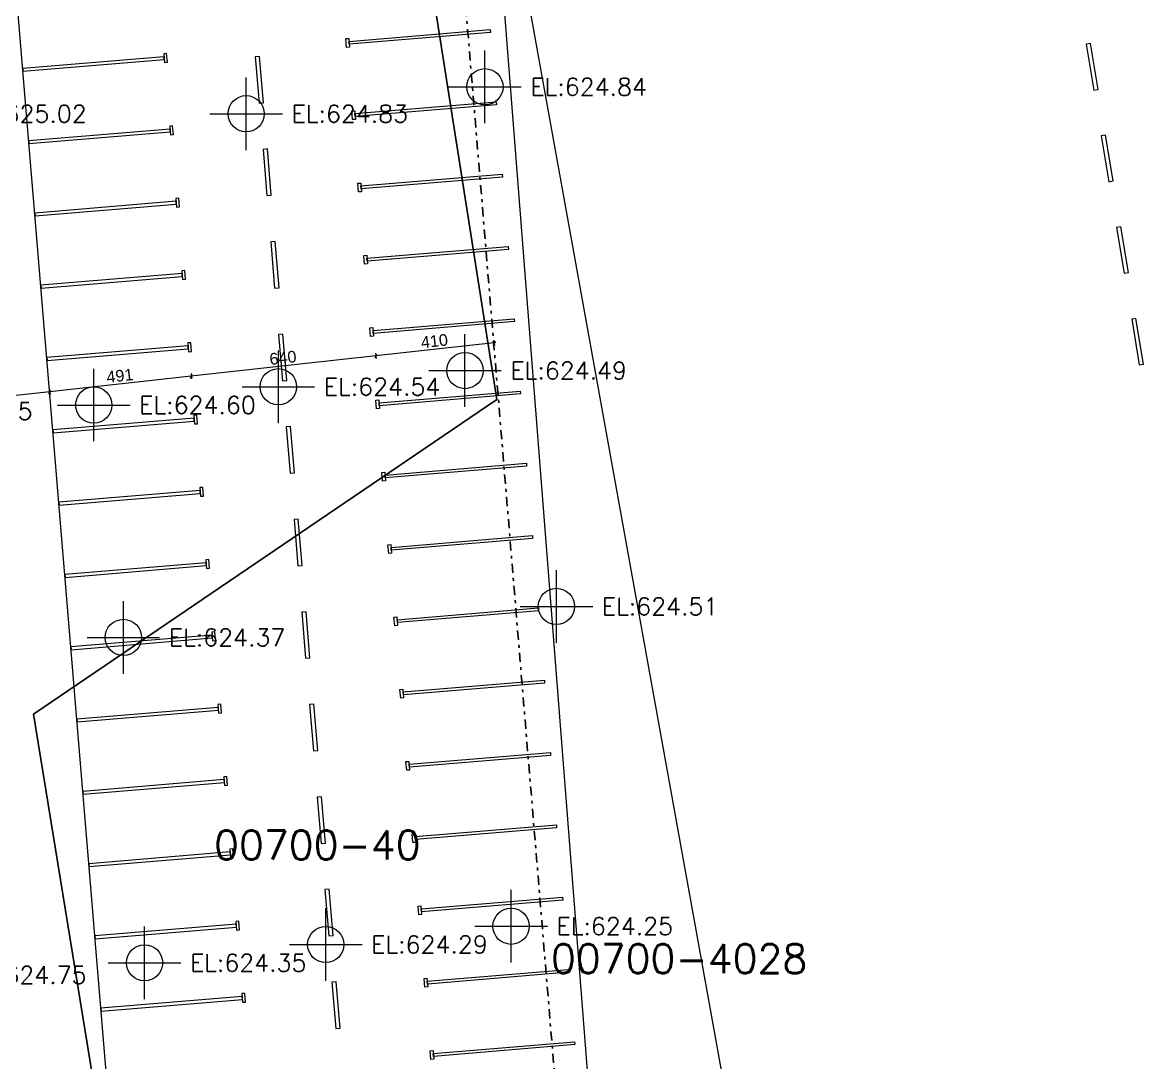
# Model space of a CAD drawing. Header units: metres. Extents: x 7516628 to 7516777, y 4692096 to 4692450.
# Drawn here: x 7516728.5 to 7516767.12, y 4692288.59 to 4692324.44 of the extents above; entities that cross this region are included whole.
import ezdxf

# ---------------------------------------------------------------- set-up
doc = ezdxf.new("R2010")
doc.units = ezdxf.units.M
doc.linetypes.add('Dot & Dashed', pattern=[670.277762, 317.5, -176.388889, 0, -176.388874])
for name, color, linetype, lineweight in [('dtm label', 1, 'Continuous', 0), ('New_Dimensioning - General', 7, 'Continuous', 0), ('New_Dimensioning - General_Pen_No__1', 7, 'Continuous', 0), ('New_Dimensioning - General_Pen_No__142', 8, 'Continuous', 0), ('New_Dimensioning - General_Pen_No__161', 251, 'Continuous', 0), ('New_Drawing & Figure_Pen_No__58', 12, 'Continuous', 0), ('New_Structural - Bearing', 7, 'Continuous', 0), ('New_Structural - Bearing_Pen_No__1', 7, 'Continuous', 0), ('New_Structural - Bearing_Pen_No__184', 254, 'Continuous', 0), ('niveleta lartesite', 5, 'Continuous', 0), ('nr parcela', 7, 'Continuous', 0), ('Parcela Baze', 7, 'Continuous', 0), ('projekt', 7, 'Continuous', 0)]:
    doc.layers.add(name, color=color, linetype=linetype, lineweight=lineweight)
doc.styles.add('GENERATED_STYLE_1', font='arial.ttf')
doc.styles.get("Standard").update_dxf_attribs({"font": 'simplex.shx'})
doc.dimstyles.new('GENERATED_STYLE__1', dxfattribs={"dimtxt": 400, "dimasz": 95, "dimexe": 0.18, "dimexo": 100000, "dimgap": 0, "dimtad": 1, "dimdec": 0, "dimlfac": 0.1, "dimzin": 0, "dimdsep": 46, "dimtxsty": 'GENERATED_STYLE_1', "dimblk": 'ARROWHEAD_2', "dimblk1": 'ARROWHEAD_2', "dimblk2": 'ARROWHEAD_2', "dimcen": 0.09, "dimclrd": 251, "dimclre": 251, "dimclrt": 7, "dimadec": 0, "dimazin": 0, "dimtfac": 1, "dimtdec": 4, "dimtmove": 0, "dimatfit": 3, "dimfxl": 1, "dimtolj": 1, "dimtzin": 0, "dimarcsym": 0})

# ---------------------------------------------------------------- blocks, each defined once
blk = doc.blocks.new('Slab_35', base_point=(-22076, 78576))
at = {"layer": 'New_Structural - Bearing_Pen_No__184', "color": 254, "linetype": 'Continuous', "lineweight": 0, "flags": 128}
blk.add_lwpolyline([(-22076, 78576), (-46304, 74555), (-45595, 72138), (-25760, 75431), (-17612, 45683), (-7877, 10142), (-11542, 9138), (-8829, -768), (-6017, -26230), (-4312, -41660), (379, -96771), (-19549, -98468), (-19555, -98392), (-19753, -98424), (-19722, -98794), (405, -97073), (412, -97157), (8023, -96506), (0, 0), (-2953, 11491), (-19643, 76446), (-19812, 77101, 0.388951)], format="xyb", close=True, dxfattribs=at)
blk = doc.blocks.new('Slab_74', base_point=(3362, -40443))
at = {"layer": 'New_Structural - Bearing_Pen_No__1', "color": 7, "linetype": 'Continuous', "lineweight": 13, "flags": 128}
blk.add_lwpolyline([(3362, -40443), (8228, -40039), (8219, -39939), (3354, -40343)], close=True, dxfattribs=at)
blk = doc.blocks.new('Slab_75', base_point=(8211, -39839))
at = {"layer": 'New_Structural - Bearing_Pen_No__1', "color": 7, "linetype": 'Continuous', "lineweight": 13, "flags": 128}
blk.add_lwpolyline([(8211, -39839), (8236, -40138), (8336, -40130), (8311, -39831)], close=True, dxfattribs=at)
blk = doc.blocks.new('Slab_76', base_point=(3156, -37952))
at = {"layer": 'New_Structural - Bearing_Pen_No__1', "color": 7, "linetype": 'Continuous', "lineweight": 13, "flags": 128}
blk.add_lwpolyline([(3156, -37952), (8022, -37547), (8013, -37447), (3148, -37852)], close=True, dxfattribs=at)
blk = doc.blocks.new('Slab_77', base_point=(8005, -37348))
at = {"layer": 'New_Structural - Bearing_Pen_No__1', "color": 7, "linetype": 'Continuous', "lineweight": 13, "flags": 128}
blk.add_lwpolyline([(8005, -37348), (8030, -37647), (8130, -37638), (8105, -37339)], close=True, dxfattribs=at)
blk = doc.blocks.new('Slab_78', base_point=(2949, -35460))
at = {"layer": 'New_Structural - Bearing_Pen_No__1', "color": 7, "linetype": 'Continuous', "lineweight": 13, "flags": 128}
blk.add_lwpolyline([(2949, -35460), (7814, -35056), (7806, -34956), (2940, -35360)], close=True, dxfattribs=at)
blk = doc.blocks.new('Slab_79', base_point=(7798, -34856))
at = {"layer": 'New_Structural - Bearing_Pen_No__1', "color": 7, "linetype": 'Continuous', "lineweight": 13, "flags": 128}
blk.add_lwpolyline([(7798, -34856), (7823, -35155), (7922, -35147), (7898, -34848)], close=True, dxfattribs=at)
blk = doc.blocks.new('Slab_80', base_point=(2742, -32969))
at = {"layer": 'New_Structural - Bearing_Pen_No__1', "color": 7, "linetype": 'Continuous', "lineweight": 13, "flags": 128}
blk.add_lwpolyline([(2742, -32969), (7607, -32564), (7599, -32465), (2733, -32869)], close=True, dxfattribs=at)
blk = doc.blocks.new('Slab_81', base_point=(7591, -32365))
at = {"layer": 'New_Structural - Bearing_Pen_No__1', "color": 7, "linetype": 'Continuous', "lineweight": 13, "flags": 128}
blk.add_lwpolyline([(7591, -32365), (7616, -32664), (7715, -32656), (7690, -32357)], close=True, dxfattribs=at)
blk = doc.blocks.new('Slab_82', base_point=(2535, -30477))
at = {"layer": 'New_Structural - Bearing_Pen_No__1', "color": 7, "linetype": 'Continuous', "lineweight": 13, "flags": 128}
blk.add_lwpolyline([(2535, -30477), (7400, -30073), (7392, -29973), (2526, -30378)], close=True, dxfattribs=at)
blk = doc.blocks.new('Slab_83', base_point=(7384, -29873))
at = {"layer": 'New_Structural - Bearing_Pen_No__1', "color": 7, "linetype": 'Continuous', "lineweight": 13, "flags": 128}
blk.add_lwpolyline([(7384, -29873), (7409, -30172), (7508, -30164), (7483, -29865)], close=True, dxfattribs=at)
blk = doc.blocks.new('Slab_84', base_point=(2327, -27986))
at = {"layer": 'New_Structural - Bearing_Pen_No__1', "color": 7, "linetype": 'Continuous', "lineweight": 13, "flags": 128}
blk.add_lwpolyline([(2327, -27986), (7192, -27581), (7184, -27482), (2318, -27886)], close=True, dxfattribs=at)
blk = doc.blocks.new('Slab_85', base_point=(7176, -27382))
at = {"layer": 'New_Structural - Bearing_Pen_No__1', "color": 7, "linetype": 'Continuous', "lineweight": 13, "flags": 128}
blk.add_lwpolyline([(7176, -27382), (7200, -27681), (7300, -27673), (7275, -27374)], close=True, dxfattribs=at)
blk = doc.blocks.new('Slab_86', base_point=(2119, -25495))
at = {"layer": 'New_Structural - Bearing_Pen_No__1', "color": 7, "linetype": 'Continuous', "lineweight": 13, "flags": 128}
blk.add_lwpolyline([(2119, -25495), (6985, -25090), (6977, -24990), (2111, -25395)], close=True, dxfattribs=at)
blk = doc.blocks.new('Slab_87', base_point=(6969, -24891))
at = {"layer": 'New_Structural - Bearing_Pen_No__1', "color": 7, "linetype": 'Continuous', "lineweight": 13, "flags": 128}
blk.add_lwpolyline([(6969, -24891), (6993, -25190), (7093, -25181), (7068, -24882)], close=True, dxfattribs=at)
blk = doc.blocks.new('Slab_88', base_point=(1912, -23003))
at = {"layer": 'New_Structural - Bearing_Pen_No__1', "color": 7, "linetype": 'Continuous', "lineweight": 13, "flags": 128}
blk.add_lwpolyline([(1912, -23003), (6778, -22599), (6770, -22499), (1904, -22904)], close=True, dxfattribs=at)
blk = doc.blocks.new('Slab_89', base_point=(6761, -22399))
at = {"layer": 'New_Structural - Bearing_Pen_No__1', "color": 7, "linetype": 'Continuous', "lineweight": 13, "flags": 128}
blk.add_lwpolyline([(6761, -22399), (6786, -22698), (6886, -22690), (6861, -22391)], close=True, dxfattribs=at)
blk = doc.blocks.new('Slab_90', base_point=(1705, -20512))
at = {"layer": 'New_Structural - Bearing_Pen_No__1', "color": 7, "linetype": 'Continuous', "lineweight": 13, "flags": 128}
blk.add_lwpolyline([(1705, -20512), (6571, -20107), (6563, -20008), (1697, -20412)], close=True, dxfattribs=at)
blk = doc.blocks.new('Slab_91', base_point=(6554, -19908))
at = {"layer": 'New_Structural - Bearing_Pen_No__1', "color": 7, "linetype": 'Continuous', "lineweight": 13, "flags": 128}
blk.add_lwpolyline([(6554, -19908), (6579, -20207), (6679, -20199), (6654, -19900)], close=True, dxfattribs=at)
blk = doc.blocks.new('Slab_92', base_point=(1499, -18020))
at = {"layer": 'New_Structural - Bearing_Pen_No__1', "color": 7, "linetype": 'Continuous', "lineweight": 13, "flags": 128}
blk.add_lwpolyline([(1499, -18020), (6365, -17616), (6356, -17516), (1491, -17921)], close=True, dxfattribs=at)
blk = doc.blocks.new('Slab_93', base_point=(6348, -17416))
at = {"layer": 'New_Structural - Bearing_Pen_No__1', "color": 7, "linetype": 'Continuous', "lineweight": 13, "flags": 128}
blk.add_lwpolyline([(6348, -17416), (6373, -17715), (6473, -17707), (6448, -17408)], close=True, dxfattribs=at)
blk = doc.blocks.new('Slab_94', base_point=(1292, -15529))
at = {"layer": 'New_Structural - Bearing_Pen_No__1', "color": 7, "linetype": 'Continuous', "lineweight": 13, "flags": 128}
blk.add_lwpolyline([(1292, -15529), (6158, -15124), (6149, -15025), (1284, -15429)], close=True, dxfattribs=at)
blk = doc.blocks.new('Slab_95', base_point=(6141, -14925))
at = {"layer": 'New_Structural - Bearing_Pen_No__1', "color": 7, "linetype": 'Continuous', "lineweight": 13, "flags": 128}
blk.add_lwpolyline([(6141, -14925), (6166, -15224), (6265, -15216), (6241, -14917)], close=True, dxfattribs=at)
blk = doc.blocks.new('Slab_96', base_point=(1085, -13037))
at = {"layer": 'New_Structural - Bearing_Pen_No__1', "color": 7, "linetype": 'Continuous', "lineweight": 13, "flags": 128}
blk.add_lwpolyline([(1085, -13037), (5950, -12633), (5942, -12533), (1076, -12938)], close=True, dxfattribs=at)
blk = doc.blocks.new('Slab_97', base_point=(5934, -12434))
at = {"layer": 'New_Structural - Bearing_Pen_No__1', "color": 7, "linetype": 'Continuous', "lineweight": 13, "flags": 128}
blk.add_lwpolyline([(5934, -12434), (5959, -12733), (6058, -12724), (6034, -12425)], close=True, dxfattribs=at)
blk = doc.blocks.new('Slab_98', base_point=(878, -10546))
at = {"layer": 'New_Structural - Bearing_Pen_No__1', "color": 7, "linetype": 'Continuous', "lineweight": 13, "flags": 128}
blk.add_lwpolyline([(878, -10546), (5743, -10142), (5735, -10042), (869, -10446)], close=True, dxfattribs=at)
blk = doc.blocks.new('Slab_99', base_point=(5727, -9942))
at = {"layer": 'New_Structural - Bearing_Pen_No__1', "color": 7, "linetype": 'Continuous', "lineweight": 13, "flags": 128}
blk.add_lwpolyline([(5727, -9942), (5752, -10241), (5851, -10233), (5826, -9934)], close=True, dxfattribs=at)
blk = doc.blocks.new('Slab_100', base_point=(671, -8055))
at = {"layer": 'New_Structural - Bearing_Pen_No__1', "color": 7, "linetype": 'Continuous', "lineweight": 13, "flags": 128}
blk.add_lwpolyline([(671, -8055), (5536, -7650), (5528, -7551), (662, -7955)], close=True, dxfattribs=at)
blk = doc.blocks.new('Slab_101', base_point=(5520, -7451))
at = {"layer": 'New_Structural - Bearing_Pen_No__1', "color": 7, "linetype": 'Continuous', "lineweight": 13, "flags": 128}
blk.add_lwpolyline([(5520, -7451), (5544, -7750), (5644, -7742), (5619, -7443)], close=True, dxfattribs=at)
blk = doc.blocks.new('Slab_142', base_point=(19675, -41595))
at = {"layer": 'New_Structural - Bearing_Pen_No__1', "color": 7, "linetype": 'Continuous', "lineweight": 13, "flags": 128}
blk.add_lwpolyline([(19675, -41595), (14810, -42000), (14801, -41900), (19667, -41495)], close=True, dxfattribs=at)
blk = doc.blocks.new('Slab_143', base_point=(14793, -41800))
at = {"layer": 'New_Structural - Bearing_Pen_No__1', "color": 7, "linetype": 'Continuous', "lineweight": 13, "flags": 128}
blk.add_lwpolyline([(14793, -41800), (14818, -42099), (14718, -42108), (14694, -41809)], close=True, dxfattribs=at)
blk = doc.blocks.new('Slab_144', base_point=(19468, -39103))
at = {"layer": 'New_Structural - Bearing_Pen_No__1', "color": 7, "linetype": 'Continuous', "lineweight": 13, "flags": 128}
blk.add_lwpolyline([(19468, -39103), (14602, -39508), (14594, -39409), (19460, -39004)], close=True, dxfattribs=at)
blk = doc.blocks.new('Slab_145', base_point=(14586, -39309))
at = {"layer": 'New_Structural - Bearing_Pen_No__1', "color": 7, "linetype": 'Continuous', "lineweight": 13, "flags": 128}
blk.add_lwpolyline([(14586, -39309), (14611, -39608), (14511, -39616), (14486, -39317)], close=True, dxfattribs=at)
blk = doc.blocks.new('Slab_146', base_point=(19260, -36612))
at = {"layer": 'New_Structural - Bearing_Pen_No__1', "color": 7, "linetype": 'Continuous', "lineweight": 13, "flags": 128}
blk.add_lwpolyline([(19260, -36612), (14394, -37017), (14386, -36917), (19251, -36512)], close=True, dxfattribs=at)
blk = doc.blocks.new('Slab_147', base_point=(14378, -36818))
at = {"layer": 'New_Structural - Bearing_Pen_No__1', "color": 7, "linetype": 'Continuous', "lineweight": 13, "flags": 128}
blk.add_lwpolyline([(14378, -36818), (14402, -37117), (14303, -37125), (14278, -36826)], close=True, dxfattribs=at)
blk = doc.blocks.new('Slab_148', base_point=(19052, -34121))
at = {"layer": 'New_Structural - Bearing_Pen_No__1', "color": 7, "linetype": 'Continuous', "lineweight": 13, "flags": 128}
blk.add_lwpolyline([(19052, -34121), (14187, -34526), (14178, -34426), (19044, -34021)], close=True, dxfattribs=at)
blk = doc.blocks.new('Slab_149', base_point=(14170, -34326))
at = {"layer": 'New_Structural - Bearing_Pen_No__1', "color": 7, "linetype": 'Continuous', "lineweight": 13, "flags": 128}
blk.add_lwpolyline([(14170, -34326), (14195, -34625), (14095, -34633), (14070, -34335)], close=True, dxfattribs=at)
blk = doc.blocks.new('Slab_150', base_point=(18845, -31629))
at = {"layer": 'New_Structural - Bearing_Pen_No__1', "color": 7, "linetype": 'Continuous', "lineweight": 13, "flags": 128}
blk.add_lwpolyline([(18845, -31629), (13979, -32034), (13971, -31934), (18837, -31529)], close=True, dxfattribs=at)
blk = doc.blocks.new('Slab_151', base_point=(13963, -31835))
at = {"layer": 'New_Structural - Bearing_Pen_No__1', "color": 7, "linetype": 'Continuous', "lineweight": 13, "flags": 128}
blk.add_lwpolyline([(13963, -31835), (13988, -32134), (13888, -32142), (13863, -31843)], close=True, dxfattribs=at)
blk = doc.blocks.new('Slab_152', base_point=(18638, -29138))
at = {"layer": 'New_Structural - Bearing_Pen_No__1', "color": 7, "linetype": 'Continuous', "lineweight": 13, "flags": 128}
blk.add_lwpolyline([(18638, -29138), (13772, -29543), (13764, -29443), (18629, -29038)], close=True, dxfattribs=at)
blk = doc.blocks.new('Slab_153', base_point=(13755, -29343))
at = {"layer": 'New_Structural - Bearing_Pen_No__1', "color": 7, "linetype": 'Continuous', "lineweight": 13, "flags": 128}
blk.add_lwpolyline([(13755, -29343), (13780, -29642), (13681, -29651), (13656, -29352)], close=True, dxfattribs=at)
blk = doc.blocks.new('Slab_154', base_point=(18431, -26646))
at = {"layer": 'New_Structural - Bearing_Pen_No__1', "color": 7, "linetype": 'Continuous', "lineweight": 13, "flags": 128}
blk.add_lwpolyline([(18431, -26646), (13565, -27051), (13557, -26952), (18423, -26547)], close=True, dxfattribs=at)
blk = doc.blocks.new('Slab_155', base_point=(13549, -26852))
at = {"layer": 'New_Structural - Bearing_Pen_No__1', "color": 7, "linetype": 'Continuous', "lineweight": 13, "flags": 128}
blk.add_lwpolyline([(13549, -26852), (13574, -27151), (13474, -27159), (13449, -26860)], close=True, dxfattribs=at)
blk = doc.blocks.new('Slab_156', base_point=(18224, -24155))
at = {"layer": 'New_Structural - Bearing_Pen_No__1', "color": 7, "linetype": 'Continuous', "lineweight": 13, "flags": 128}
blk.add_lwpolyline([(18224, -24155), (13358, -24560), (13350, -24460), (18215, -24055)], close=True, dxfattribs=at)
blk = doc.blocks.new('Slab_157', base_point=(13341, -24361))
at = {"layer": 'New_Structural - Bearing_Pen_No__1', "color": 7, "linetype": 'Continuous', "lineweight": 13, "flags": 128}
blk.add_lwpolyline([(13341, -24361), (13366, -24660), (13267, -24668), (13242, -24369)], close=True, dxfattribs=at)
blk = doc.blocks.new('Slab_158', base_point=(18016, -21664))
at = {"layer": 'New_Structural - Bearing_Pen_No__1', "color": 7, "linetype": 'Continuous', "lineweight": 13, "flags": 128}
blk.add_lwpolyline([(18016, -21664), (13151, -22069), (13142, -21969), (18008, -21564)], close=True, dxfattribs=at)
blk = doc.blocks.new('Slab_159', base_point=(13134, -21869))
at = {"layer": 'New_Structural - Bearing_Pen_No__1', "color": 7, "linetype": 'Continuous', "lineweight": 13, "flags": 128}
blk.add_lwpolyline([(13134, -21869), (13159, -22168), (13059, -22176), (13034, -21878)], close=True, dxfattribs=at)
blk = doc.blocks.new('Slab_160', base_point=(17809, -19172))
at = {"layer": 'New_Structural - Bearing_Pen_No__1', "color": 7, "linetype": 'Continuous', "lineweight": 13, "flags": 128}
blk.add_lwpolyline([(17809, -19172), (12943, -19577), (12935, -19478), (17801, -19072)], close=True, dxfattribs=at)
blk = doc.blocks.new('Slab_161', base_point=(12927, -19378))
at = {"layer": 'New_Structural - Bearing_Pen_No__1', "color": 7, "linetype": 'Continuous', "lineweight": 13, "flags": 128}
blk.add_lwpolyline([(12927, -19378), (12952, -19677), (12852, -19685), (12827, -19386)], close=True, dxfattribs=at)
blk = doc.blocks.new('Slab_162', base_point=(17601, -16681))
at = {"layer": 'New_Structural - Bearing_Pen_No__1', "color": 7, "linetype": 'Continuous', "lineweight": 13, "flags": 128}
blk.add_lwpolyline([(17601, -16681), (12735, -17086), (12727, -16986), (17592, -16581)], close=True, dxfattribs=at)
blk = doc.blocks.new('Slab_163', base_point=(12718, -16887))
at = {"layer": 'New_Structural - Bearing_Pen_No__1', "color": 7, "linetype": 'Continuous', "lineweight": 13, "flags": 128}
blk.add_lwpolyline([(12718, -16887), (12743, -17186), (12644, -17194), (12619, -16895)], close=True, dxfattribs=at)
blk = doc.blocks.new('Slab_164', base_point=(17393, -14189))
at = {"layer": 'New_Structural - Bearing_Pen_No__1', "color": 7, "linetype": 'Continuous', "lineweight": 13, "flags": 128}
blk.add_lwpolyline([(17393, -14189), (12528, -14594), (12519, -14495), (17385, -14090)], close=True, dxfattribs=at)
blk = doc.blocks.new('Slab_165', base_point=(12511, -14395))
at = {"layer": 'New_Structural - Bearing_Pen_No__1', "color": 7, "linetype": 'Continuous', "lineweight": 13, "flags": 128}
blk.add_lwpolyline([(12511, -14395), (12536, -14694), (12436, -14702), (12411, -14403)], close=True, dxfattribs=at)
blk = doc.blocks.new('Slab_166', base_point=(17186, -11698))
at = {"layer": 'New_Structural - Bearing_Pen_No__1', "color": 7, "linetype": 'Continuous', "lineweight": 13, "flags": 128}
blk.add_lwpolyline([(17186, -11698), (12320, -12103), (12312, -12003), (17178, -11598)], close=True, dxfattribs=at)
blk = doc.blocks.new('Slab_167', base_point=(12304, -11904))
at = {"layer": 'New_Structural - Bearing_Pen_No__1', "color": 7, "linetype": 'Continuous', "lineweight": 13, "flags": 128}
blk.add_lwpolyline([(12304, -11904), (12329, -12203), (12229, -12211), (12204, -11912)], close=True, dxfattribs=at)
blk = doc.blocks.new('Slab_168', base_point=(16978, -9207))
at = {"layer": 'New_Structural - Bearing_Pen_No__1', "color": 7, "linetype": 'Continuous', "lineweight": 13, "flags": 128}
blk.add_lwpolyline([(16978, -9207), (12113, -9612), (12105, -9512), (16970, -9107)], close=True, dxfattribs=at)
blk = doc.blocks.new('Slab_169', base_point=(12096, -9412))
at = {"layer": 'New_Structural - Bearing_Pen_No__1', "color": 7, "linetype": 'Continuous', "lineweight": 13, "flags": 128}
blk.add_lwpolyline([(12096, -9412), (12121, -9711), (12021, -9720), (11997, -9421)], close=True, dxfattribs=at)
blk = doc.blocks.new('Slab_170', base_point=(16771, -6715))
at = {"layer": 'New_Structural - Bearing_Pen_No__1', "color": 7, "linetype": 'Continuous', "lineweight": 13, "flags": 128}
blk.add_lwpolyline([(16771, -6715), (11905, -7120), (11897, -7021), (16763, -6616)], close=True, dxfattribs=at)
blk = doc.blocks.new('Slab_171', base_point=(11889, -6921))
at = {"layer": 'New_Structural - Bearing_Pen_No__1', "color": 7, "linetype": 'Continuous', "lineweight": 13, "flags": 128}
blk.add_lwpolyline([(11889, -6921), (11914, -7220), (11814, -7228), (11789, -6929)], close=True, dxfattribs=at)
blk = doc.blocks.new('Slab_694', base_point=(38745, -14990))
at = {"layer": 'New_Structural - Bearing_Pen_No__1', "color": 7, "linetype": 'Continuous', "lineweight": 13, "flags": 128}
blk.add_lwpolyline([(38745, -14990), (38484, -13412), (38336, -13436), (38597, -15015)], close=True, dxfattribs=at)
blk = doc.blocks.new('Slab_695', base_point=(38222, -11833))
at = {"layer": 'New_Structural - Bearing_Pen_No__1', "color": 7, "linetype": 'Continuous', "lineweight": 13, "flags": 128}
blk.add_lwpolyline([(38222, -11833), (37961, -10255), (37813, -10280), (38074, -11858)], close=True, dxfattribs=at)
blk = doc.blocks.new('Slab_696', base_point=(37699, -8677))
at = {"layer": 'New_Structural - Bearing_Pen_No__1', "color": 7, "linetype": 'Continuous', "lineweight": 13, "flags": 128}
blk.add_lwpolyline([(37699, -8677), (37437, -7098), (37289, -7123), (37551, -8701)], close=True, dxfattribs=at)
blk = doc.blocks.new('Slab_703', base_point=(39269, -18147))
at = {"layer": 'New_Structural - Bearing_Pen_No__1', "color": 7, "linetype": 'Continuous', "lineweight": 13, "flags": 128}
blk.add_lwpolyline([(39269, -18147), (39007, -16569), (38859, -16593), (39121, -18172)], close=True, dxfattribs=at)
blk = doc.blocks.new('Slab_773', base_point=(11355, -37837))
at = {"layer": 'New_Structural - Bearing_Pen_No__1', "color": 7, "linetype": 'Continuous', "lineweight": 13, "flags": 128}
blk.add_lwpolyline([(11355, -37837), (11222, -36242), (11072, -36255), (11206, -37849)], close=True, dxfattribs=at)
blk = doc.blocks.new('Slab_774', base_point=(11089, -34648))
at = {"layer": 'New_Structural - Bearing_Pen_No__1', "color": 7, "linetype": 'Continuous', "lineweight": 13, "flags": 128}
blk.add_lwpolyline([(11089, -34648), (10955, -33054), (10806, -33066), (10939, -34660)], close=True, dxfattribs=at)
blk = doc.blocks.new('Slab_775', base_point=(10822, -31459))
at = {"layer": 'New_Structural - Bearing_Pen_No__1', "color": 7, "linetype": 'Continuous', "lineweight": 13, "flags": 128}
blk.add_lwpolyline([(10822, -31459), (10689, -29865), (10539, -29877), (10672, -31472)], close=True, dxfattribs=at)
blk = doc.blocks.new('Slab_776', base_point=(10555, -28270))
at = {"layer": 'New_Structural - Bearing_Pen_No__1', "color": 7, "linetype": 'Continuous', "lineweight": 13, "flags": 128}
blk.add_lwpolyline([(10555, -28270), (10422, -26676), (10273, -26688), (10406, -28283)], close=True, dxfattribs=at)
blk = doc.blocks.new('Slab_777', base_point=(10289, -25081))
at = {"layer": 'New_Structural - Bearing_Pen_No__1', "color": 7, "linetype": 'Continuous', "lineweight": 13, "flags": 128}
blk.add_lwpolyline([(10289, -25081), (10155, -23487), (10006, -23499), (10139, -25094)], close=True, dxfattribs=at)
blk = doc.blocks.new('Slab_782', base_point=(11594, -41028))
at = {"layer": 'New_Structural - Bearing_Pen_No__1', "color": 7, "linetype": 'Continuous', "lineweight": 13, "flags": 128}
blk.add_lwpolyline([(11594, -41028), (11460, -39434), (11311, -39446), (11444, -41041)], close=True, dxfattribs=at)
blk = doc.blocks.new('Slab_786', base_point=(10022, -21892))
at = {"layer": 'New_Structural - Bearing_Pen_No__1', "color": 7, "linetype": 'Continuous', "lineweight": 13, "flags": 128}
blk.add_lwpolyline([(10022, -21892), (9889, -20298), (9739, -20311), (9873, -21905)], close=True, dxfattribs=at)
blk = doc.blocks.new('Slab_787', base_point=(9756, -18704))
at = {"layer": 'New_Structural - Bearing_Pen_No__1', "color": 7, "linetype": 'Continuous', "lineweight": 13, "flags": 128}
blk.add_lwpolyline([(9756, -18704), (9622, -17109), (9473, -17122), (9606, -18716)], close=True, dxfattribs=at)
blk = doc.blocks.new('Slab_788', base_point=(9489, -15515))
at = {"layer": 'New_Structural - Bearing_Pen_No__1', "color": 7, "linetype": 'Continuous', "lineweight": 13, "flags": 128}
blk.add_lwpolyline([(9489, -15515), (9356, -13920), (9206, -13933), (9339, -15527)], close=True, dxfattribs=at)
blk = doc.blocks.new('Slab_789', base_point=(9222, -12326))
at = {"layer": 'New_Structural - Bearing_Pen_No__1', "color": 7, "linetype": 'Continuous', "lineweight": 13, "flags": 128}
blk.add_lwpolyline([(9222, -12326), (9089, -10731), (8940, -10744), (9073, -12338)], close=True, dxfattribs=at)
blk = doc.blocks.new('Slab_790', base_point=(8956, -9137))
at = {"layer": 'New_Structural - Bearing_Pen_No__1', "color": 7, "linetype": 'Continuous', "lineweight": 13, "flags": 128}
blk.add_lwpolyline([(8956, -9137), (8822, -7543), (8673, -7555), (8806, -9149)], close=True, dxfattribs=at)
blk = doc.blocks.new('*D817')
at = {"layer": 'New_Dimensioning - General_Pen_No__142', "color": 8, "linetype": 'Continuous', "lineweight": 13}
for p, q in [((16873, -17474), (16931, -17342)), ((12797, -17924), (12855, -17792))]:
    blk.add_line(p, q, dxfattribs=at)
at = {"layer": 'New_Dimensioning - General_Pen_No__161', "color": 251, "linetype": 'Continuous', "lineweight": 13}
for p, q in [((16891, -17315), (16912, -17501)), ((16902, -17408), (12826, -17858)), ((16962, -17401), (16902, -17408)), ((12826, -17858), (6469, -18560)), ((12815, -17765), (12836, -17951))]:
    blk.add_line(p, q, dxfattribs=at)
at = {"layer": 'New_Dimensioning - General_Pen_No__1', "color": 7, "lineweight": 13, "insert": (14400, -17604), "char_height": 400, "attachment_point": 7, "rotation": 6.3026, "style": 'GENERATED_STYLE_1'}
blk.add_mtext('\\A1;410', dxfattribs=at)
blk = doc.blocks.new('ARROWHEAD_2')
at = {"color": 0, "linetype": 'Continuous', "lineweight": 0}
for p, q in [((0, 0), (-1, 0)), ((-0.38, -0.66), (0.38, 0.66))]:
    blk.add_line(p, q, dxfattribs=at)
blk = doc.blocks.new('*D818')
at = {"layer": 'New_Dimensioning - General_Pen_No__142', "color": 8, "linetype": 'Continuous', "lineweight": 13}
for p, q in [((12797, -17924), (12855, -17792)), ((6440, -18626), (6498, -18494))]:
    blk.add_line(p, q, dxfattribs=at)
at = {"layer": 'New_Dimensioning - General_Pen_No__161', "color": 251, "linetype": 'Continuous', "lineweight": 13}
for p, q in [((12826, -17858), (6469, -18560)), ((12815, -17765), (12836, -17951)), ((6459, -18467), (6479, -18653)), ((6469, -18560), (1592, -19099))]:
    blk.add_line(p, q, dxfattribs=at)
at = {"layer": 'New_Dimensioning - General_Pen_No__1', "color": 7, "lineweight": 13, "insert": (9184, -18180), "char_height": 400, "attachment_point": 7, "rotation": 6.3026, "style": 'GENERATED_STYLE_1'}
blk.add_mtext('\\A1;640', dxfattribs=at)
blk = doc.blocks.new('*D819')
at = {"layer": 'New_Dimensioning - General_Pen_No__142', "color": 8, "linetype": 'Continuous', "lineweight": 13}
for p, q in [((6440, -18626), (6498, -18494)), ((1563, -19165), (1621, -19033))]:
    blk.add_line(p, q, dxfattribs=at)
at = {"layer": 'New_Dimensioning - General_Pen_No__161', "color": 251, "linetype": 'Continuous', "lineweight": 13}
for p, q in [((6469, -18560), (1592, -19099)), ((1592, -19099), (-6703, -20015)), ((1582, -19006), (1603, -19192))]:
    blk.add_line(p, q, dxfattribs=at)
at = {"layer": 'New_Dimensioning - General_Pen_No__1', "color": 7, "lineweight": 13, "insert": (3567, -18800), "char_height": 400, "attachment_point": 7, "rotation": 6.3026, "style": 'GENERATED_STYLE_1'}
blk.add_mtext('\\A1;491', dxfattribs=at)
blk = doc.blocks.new('*D820')
at = {"layer": 'New_Dimensioning - General_Pen_No__142', "color": 8, "linetype": 'Continuous', "lineweight": 13}
for p, q in [((1563, -19165), (1621, -19033)), ((-6732, -20081), (-6674, -19949))]:
    blk.add_line(p, q, dxfattribs=at)
at = {"layer": 'New_Dimensioning - General_Pen_No__161', "color": 251, "linetype": 'Continuous', "lineweight": 13}
blk.add_line((1592, -19099), (-6703, -20015), dxfattribs=at)
at = {"layer": 'New_Dimensioning - General_Pen_No__1', "color": 7, "lineweight": 13, "char_height": 400, "attachment_point": 7, "rotation": 6.3026, "style": 'GENERATED_STYLE_1'}
for s, insert in [('\\A1;835', (-3019, -19528)), ('\\A1;25', (-6676, -19931))]:
    blk.add_mtext(s, dxfattribs=dict(at, insert=insert))
blk = doc.blocks.new('*D821')
at = {"layer": 'New_Dimensioning - General_Pen_No__142', "color": 8, "linetype": 'Continuous', "lineweight": 13}
for p, q in [((-6981, -20108), (-6923, -19976)), ((-6732, -20081), (-6674, -19949))]:
    blk.add_line(p, q, dxfattribs=at)
at = {"layer": 'New_Dimensioning - General_Pen_No__161', "color": 251, "linetype": 'Continuous', "lineweight": 13}
for p, q in [((1592, -19099), (-6703, -20015)), ((-6703, -20015), (-6952, -20042)), ((-6713, -19922), (-6693, -20108))]:
    blk.add_line(p, q, dxfattribs=at)
blk = doc.blocks.new('A$C11597C86')
at = {"layer": 'New_Drawing & Figure_Pen_No__58', "color": 12, "linetype": 'Dot & Dashed', "lineweight": 25, "flags": 128}
blk.add_lwpolyline([(161005.8, -220534.1), (148309.8, -77908), (141260.7, 6886.8), (128599.3, 55612.9), (128534.2, 55593), (114816.7, 109356.5), (71029.6, 102087.9), (68551.8, 101645.5), (73236, 84668.8), (85462, 42989.5), (97305.9, -251.6), (101619.7, -39309.5), (117916.4, -230737.2)], close=True, dxfattribs=at)
at = {"layer": 'New_Structural - Bearing', "color": 254, "linetype": 'Continuous', "lineweight": 0}
blk.add_blockref('Slab_35', (103961.8, 82893.1), dxfattribs=at)
at = {"layer": 'New_Structural - Bearing', "color": 7, "linetype": 'Continuous', "lineweight": 13}
for name, p in [('Slab_170', (142809, -2398.7)), ('Slab_171', (137926.7, -2604.4)), ('Slab_696', (163736.8, -4359.9)), ('Slab_100', (126708.4, -3738.1)), ('Slab_101', (131557.5, -3134.3)), ('Slab_790', (134993.6, -4820.4)), ('Slab_168', (143016.4, -4890.1)), ('Slab_169', (138134.1, -5095.8)), ('Slab_98', (126915.5, -6229.5)), ('Slab_99', (131764.6, -5625.7)), ('Slab_695', (164260, -7516.9)), ('Slab_789', (135260.2, -8009.3)), ('Slab_166', (143223.8, -7381.5)), ('Slab_167', (138341.5, -7587.2)), ('Slab_97', (131971.7, -8117.1)), ('Slab_96', (127122.6, -8720.9)), ('Slab_694', (164783.2, -10673.8)), ('Slab_788', (135526.8, -11198.2)), ('Slab_164', (143431.1, -9872.9)), ('Slab_165', (138548.9, -10078.6)), ('Slab_94', (127329.7, -11212.3)), ('Slab_95', (132178.9, -10608.5)), ('Slab_162', (143638.5, -12364.2)), ('Slab_703', (165306.5, -13830.7)), ('Slab_163', (138756.3, -12570)), ('Slab_93', (132386, -13099.9)), ('Slab_787', (135793.4, -14387)), ('Slab_92', (127536.9, -13703.7)), ('Slab_160', (143846.8, -14855.6)), ('Slab_161', (138964.6, -15061.3)), ('Slab_90', (127743.1, -16195.2)), ('Slab_91', (132592.2, -15591.4)), ('Slab_786', (136060, -17575.9)), ('Slab_158', (144054.2, -17346.9)), ('Slab_159', (139172, -17552.7)), ('Slab_89', (132799.3, -18082.8)), ('Slab_88', (127950.2, -18686.6)), ('Slab_777', (136326.6, -20764.8)), ('Slab_157', (139379.4, -20044)), ('Slab_156', (144261.6, -19838.3)), ('Slab_86', (128157.3, -21178)), ('Slab_87', (133006.4, -20574.2)), ('Slab_776', (136593.2, -23953.7)), ('Slab_154', (144469, -22329.7)), ('Slab_155', (139586.8, -22535.4)), ('Slab_84', (128364.4, -23669.4)), ('Slab_85', (133213.5, -23065.6)), ('Slab_153', (139793.2, -25026.9)), ('Slab_152', (144675.5, -24821.2)), ('Slab_82', (128572.4, -26160.7)), ('Slab_83', (133421.5, -25556.9)), ('Slab_775', (136859.8, -27142.5)), ('Slab_150', (144882.9, -27312.5)), ('Slab_151', (140000.6, -27518.3)), ('Slab_80', (128779.5, -28652.1)), ('Slab_81', (133628.7, -28048.3)), ('Slab_774', (137126.4, -30331.4)), ('Slab_148', (145090.2, -29803.9)), ('Slab_149', (140208, -30009.6)), ('Slab_78', (128986.6, -31143.5)), ('Slab_79', (133835.8, -30539.7)), ('Slab_773', (137393, -33520.3)), ('Slab_146', (145297.6, -32295.3)), ('Slab_147', (140415.4, -32501)), ('Slab_76', (129193.8, -33634.9)), ('Slab_77', (134042.9, -33031.1)), ('Slab_144', (145505.9, -34786.6)), ('Slab_782', (137631.5, -36711.5)), ('Slab_145', (140623.7, -34992.3)), ('Slab_75', (134249.1, -35522.6)), ('Slab_74', (129400, -36126.4)), ('Slab_142', (145713.3, -37278)), ('Slab_143', (140831.1, -37483.7))]:
    blk.add_blockref(name, p, dxfattribs=at)
at = {"layer": 'New_Dimensioning - General', "color": 251, "linetype": 'Continuous', "lineweight": 13}
for base, p1, p2, picture, middle in [((119086.3, -15725.8), (119216, -14622.6), (118711.1, -12329.2), '*D821', (119642.5, -15382.7)), ((132506.8, -14243.6), (138756.3, -12570), (132402.5, -13299.2), '*D818', (135653.5, -13614.3)), ((138863.6, -13541.5), (142866.4, -12428.5), (138756.3, -12570), '*D817', (140869.8, -13038.2)), ((127630.1, -14782.2), (132402.5, -13299.2), (127611.9, -14617), '*D819', (130036.7, -14234.7)), ((119334.8, -15698.4), (127611.9, -14617), (119216, -14622.6), '*D820', (123450.7, -14962.1))]:
    dim = blk.add_linear_dim(base=base, p1=p1, p2=p2, angle=186.3026, dimstyle='GENERATED_STYLE__1', dxfattribs=at)
    dim.commit()
    dim.dimension.update_dxf_attribs({"geometry": picture, "text_midpoint": middle, "dimtype": 128, "text_rotation": 6.3026, "insert": (126037.9, 4316.6)})

msp = doc.modelspace()

# ---------------------------------------------------------------- block references
at = {"layer": 'projekt', "xscale": 0.001, "yscale": 0.001, "zscale": 0.001}
msp.add_blockref('A$C11597C86', (7516601.811, 4692326.488), dxfattribs=at)

# ---------------------------------------------------------------- next in the draw order: linework, layer by layer
at = {"layer": 'dtm label', "color": 1, "linetype": 'Continuous', "lineweight": 0}
for p, q in [((7516744.431, 4692320.967, 624.838), (7516744.431, 4692323.467, 624.838)), ((7516736.207, 4692320.038, 624.832), (7516736.207, 4692322.538, 624.832)), ((7516743.181, 4692322.217, 624.838), (7516745.681, 4692322.217, 624.838)), ((7516734.957, 4692321.288, 624.832), (7516737.457, 4692321.288, 624.832)), ((7516746.892, 4692303.059, 624.51), (7516746.892, 4692305.559, 624.51)), ((7516731.977, 4692301.991, 624.374), (7516731.977, 4692304.491, 624.374)), ((7516745.642, 4692304.309, 624.51), (7516748.142, 4692304.309, 624.51)), ((7516730.727, 4692303.241, 624.374), (7516733.227, 4692303.241, 624.374))]:
    msp.add_line(p, q, dxfattribs=at)
for centre in [(7516744.431, 4692322.217, 624.838), (7516736.207, 4692321.288, 624.832), (7516746.892, 4692304.309, 624.51), (7516731.977, 4692303.241, 624.374)]:
    msp.add_circle(centre, 0.625, dxfattribs=at)
at = {"layer": 'niveleta lartesite', "color": 5, "linetype": 'Continuous', "lineweight": 0}
for p, q in [((7516743.744, 4692311.188, 624.491), (7516743.744, 4692313.688, 624.491)), ((7516737.316, 4692310.629, 624.538), (7516737.316, 4692313.129, 624.538)), ((7516730.958, 4692310, 624.599), (7516730.958, 4692312.5, 624.599)), ((7516742.494, 4692312.438, 624.491), (7516744.994, 4692312.438, 624.491)), ((7516736.066, 4692311.879, 624.538), (7516738.566, 4692311.879, 624.538)), ((7516729.708, 4692311.25, 624.599), (7516732.208, 4692311.25, 624.599)), ((7516745.331, 4692292.04, 624.246), (7516745.331, 4692294.54, 624.246)), ((7516738.948, 4692291.409, 624.292), (7516738.948, 4692293.909, 624.292)), ((7516732.706, 4692290.778, 624.351), (7516732.706, 4692293.278, 624.351)), ((7516744.081, 4692293.29, 624.246), (7516746.581, 4692293.29, 624.246)), ((7516737.698, 4692292.659, 624.292), (7516740.198, 4692292.659, 624.292)), ((7516731.456, 4692292.028, 624.351), (7516733.956, 4692292.028, 624.351))]:
    msp.add_line(p, q, dxfattribs=at)
for centre in [(7516743.744, 4692312.438, 624.491), (7516737.316, 4692311.879, 624.538), (7516730.958, 4692311.25, 624.599), (7516745.331, 4692293.29, 624.246), (7516738.948, 4692292.659, 624.292), (7516732.706, 4692292.028, 624.351)]:
    msp.add_circle(centre, 0.625, dxfattribs=at)
at = {"layer": 'Parcela Baze', "flags": 128}
for points in [[(7516718.331, 4692435.856), (7516674.68, 4692428.97), (7516672.2, 4692428.54), (7516676.8, 4692411.54), (7516688.82, 4692369.8), (7516700.45, 4692326.5), (7516700.84, 4692322.801), (7516704.59, 4692287.19), (7516735.21, 4692261.76), (7516728.88, 4692300.6), (7516744.84, 4692311.44), (7516742.12, 4692328.76), (7516742.58, 4692340.74), (7516732.02, 4692382.21)], [(7516748.453, 4692281.994), (7516744.44, 4692333.42), (7516742.58, 4692340.74), (7516742.12, 4692328.76), (7516744.84, 4692311.44), (7516728.88, 4692300.6), (7516735.21, 4692261.76), (7516751.06, 4692248.59)], [(7516748.453, 4692281.994), (7516744.44, 4692333.42), (7516742.58, 4692340.74), (7516742.12, 4692328.76), (7516744.84, 4692311.44), (7516728.88, 4692300.6), (7516735.21, 4692261.76), (7516751.06, 4692248.59)]]:
    msp.add_lwpolyline(points, close=True, dxfattribs=at)
msp.add_lwpolyline([(7516744.44, 4692333.42), (7516754.672, 4692276.664), (7516748.453, 4692281.994), (7516744.44, 4692333.42)], dxfattribs=at)
msp.add_lwpolyline([(7516744.44, 4692333.42), (7516754.672, 4692276.664), (7516748.453, 4692281.994), (7516744.44, 4692333.42)], dxfattribs=at)

# ---------------------------------------------------------------- next in the draw order: texts
at = {"layer": 'dtm label', "color": 1, "linetype": 'Continuous', "lineweight": 0, "char_height": 0.6, "attachment_point": 4}
for s, insert in [('EL:624.84', (7516745.998, 4692322.217, 624.838)), ('EL:625.02', (7516726.703, 4692321.287, 625.02)), ('EL:624.83', (7516737.774, 4692321.288, 624.832)), ('EL:624.51', (7516748.459, 4692304.309, 624.51)), ('EL:624.37', (7516733.545, 4692303.241, 624.374))]:
    msp.add_mtext(s, dxfattribs=dict(at, insert=insert))
at = {"layer": 'niveleta lartesite', "color": 5, "linetype": 'Continuous', "lineweight": 0, "char_height": 0.6, "attachment_point": 4}
for s, insert in [('EL:624.49', (7516745.311, 4692312.438, 624.491)), ('EL:624.54', (7516738.883, 4692311.879, 624.538)), ('EL:624.95', (7516724.84, 4692311.041, 624.947)), ('EL:624.60', (7516732.526, 4692311.25, 624.599)), ('EL:624.25', (7516746.898, 4692293.29, 624.246)), ('EL:624.29', (7516740.516, 4692292.659, 624.292)), ('EL:624.35', (7516734.273, 4692292.028, 624.351)), ('EL:624.75', (7516726.698, 4692291.607, 624.747))]:
    msp.add_mtext(s, dxfattribs=dict(at, insert=insert))
at = {"layer": 'nr parcela'}
for s, p in [('00700-40', (7516735.102, 4692295.588)), ('00700-4028', (7516746.705, 4692291.672))]:
    msp.add_text(s, height=1, dxfattribs=at).set_placement(p)

doc.saveas('drawing.dxf')
